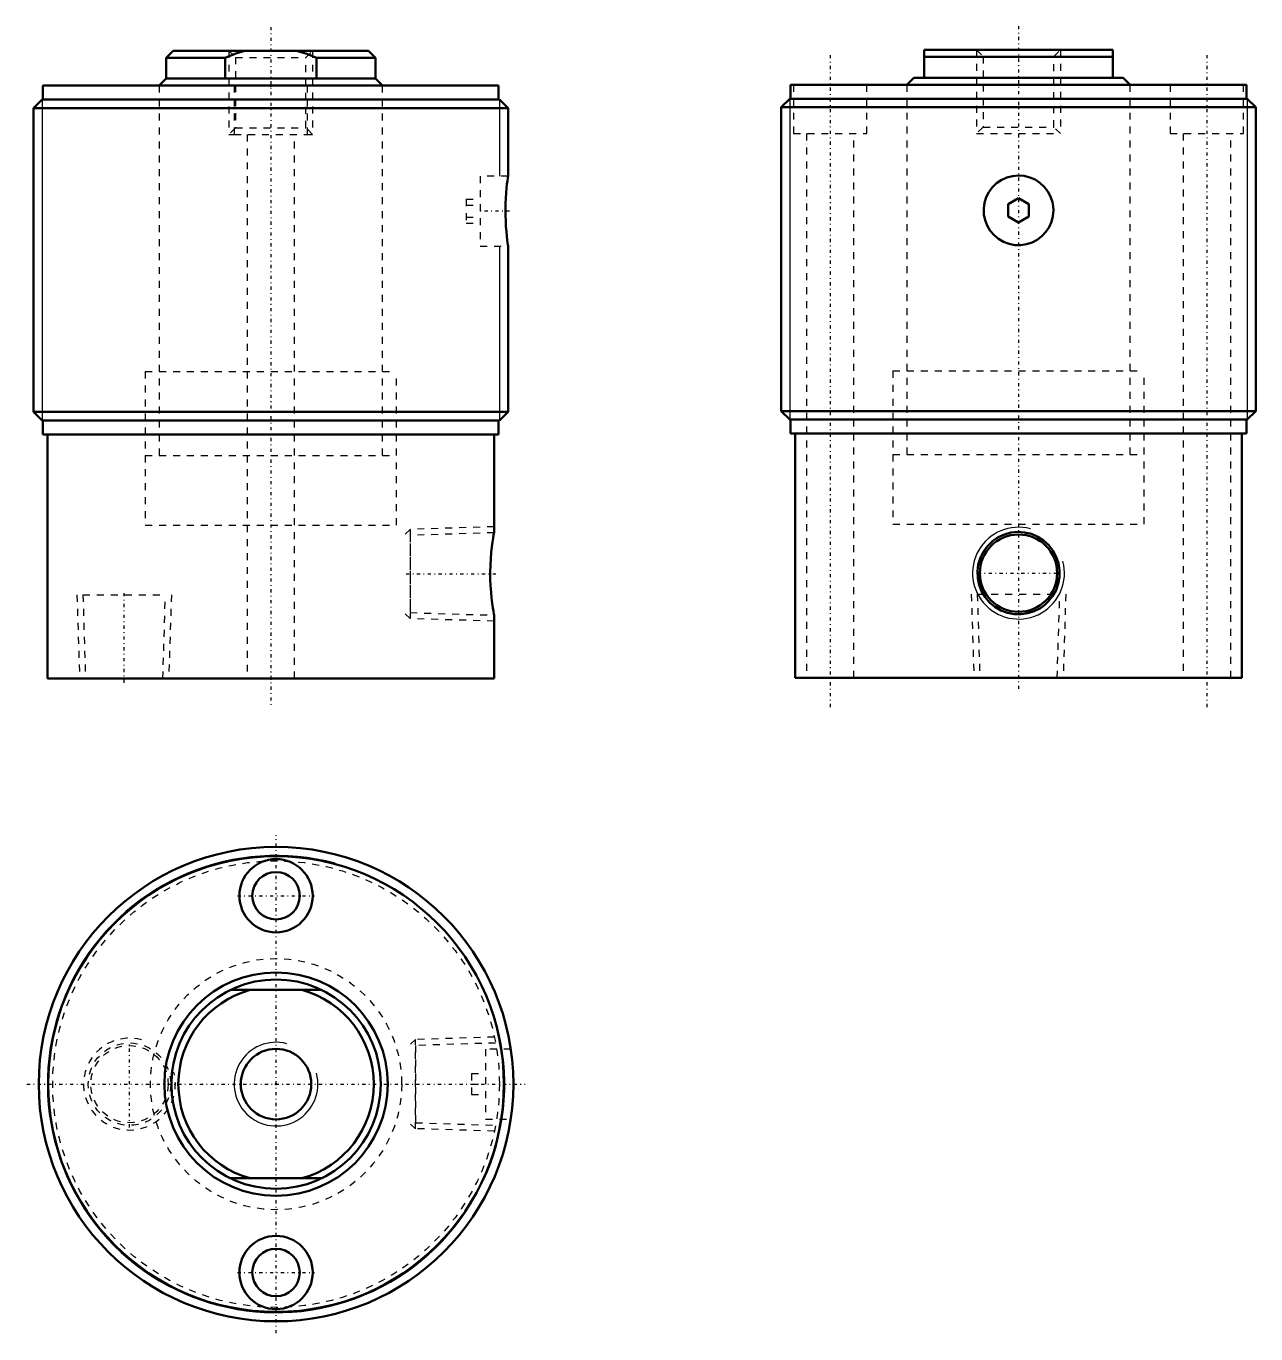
# Model space of a CAD drawing. Header units: millimetres. Extents: x -35 to 141, y -94 to 94.
import ezdxf

# ---------------------------------------------------------------- set-up
doc = ezdxf.new("R2010")
doc.units = ezdxf.units.MM
doc.linetypes.add('Center', pattern=[1.5, 0.45, -0.5, 0.05, -0.5])
doc.linetypes.add('Dashed', pattern=[2, 1, -1])
for name, color, linetype, lineweight in [('2d ConnectionPoints', 7, 'Continuous', 50), ('AM_0', 7, 'Continuous', 50), ('AM_5', 3, 'Continuous', 25), ('AM_7', 7, 'Center', 25), ('AM_9', 6, 'Dashed', 25)]:
    doc.layers.add(name, color=color, linetype=linetype, lineweight=lineweight)

# ---------------------------------------------------------------- blocks, each defined once
blk = doc.blocks.new('1___NPS32B_0_rod__12_0_in_JHSP3212B_0___0')
at = {"layer": 'AM_0'}
for p, q in [((-14, 90), (-15, 89)), ((-14, 90), (14, 90)), ((15, 89), (14, 90)), ((-15, 89), (-15, 86)), ((-15, 89), (-6.54, 89)), ((-6.54, 89), (-6.54, 86)), ((6.54, 89), (6.54, 86)), ((6.54, 89), (15, 89)), ((15, 86), (15, 89)), ((-15, 86), (-16, 85)), ((-15, 86), (15, 86)), ((16, 85), (15, 86))]:
    blk.add_line(p, q, dxfattribs=at)
for points in [[(-3.71, 90), (-5.01, 89.6), (-6.54, 89)], [(6.54, 89), (5.15, 89.55), (3.71, 90)]]:
    blk.add_lwpolyline(points, dxfattribs=at)
at = {"layer": 'AM_5', "linetype": 'Dashed'}
for p, q in [((-6, 90), (-6, 78)), ((6, 90), (6, 78))]:
    blk.add_line(p, q, dxfattribs=at)
at = {"layer": 'AM_9'}
for p, q in [((-6, 90), (-5.05, 89.05)), ((5.05, 89.05), (6, 90)), ((-5.05, 89.05), (-5.05, 78.95)), ((-5.05, 89.05), (5.05, 89.05)), ((5.05, 78.95), (5.05, 89.05)), ((-16, 85), (-16, 32)), ((16, 32), (16, 85)), ((-5.05, 78.95), (-6, 78)), ((-5.05, 78.95), (5.05, 78.95)), ((6, 78), (5.05, 78.95)), ((-6, 78), (-5.25, 78)), ((5.25, 78), (6, 78)), ((-18, 32), (18, 32)), ((-18, 32), (-18, 22)), ((18, 22), (18, 32)), ((-18, 22), (18, 22))]:
    blk.add_line(p, q, dxfattribs=at)
blk = doc.blocks.new('2___NPS32B_0_body__12_0_in_JHSP3212B_0___0')
at = {"layer": 'AM_0'}
for p, q in [((-32.65, 85), (32.65, 85)), ((-32.65, 85), (-32.65, 83)), ((32.65, 83), (32.65, 85)), ((-32.77, 83), (-34, 81.77)), ((-32.77, 83), (32.77, 83)), ((34, 81.77), (32.77, 83)), ((-34, 81.77), (-34, 38.23)), ((-34, 81.77), (34, 81.77)), ((34, 72), (34, 81.77)), ((34, 38.23), (34, 62.02)), ((-34, 38.23), (34, 38.23)), ((-34, 38.23), (-32.77, 37)), ((32.77, 37), (34, 38.23)), ((-32.77, 37), (32.77, 37)), ((-32.65, 37), (-32.65, 35)), ((32.65, 35), (32.65, 37)), ((-32.65, 35), (32.65, 35)), ((-32, 35), (-32, 0)), ((32, 20.9), (32, 35)), ((32, 0), (32, 9.11)), ((-32, 0), (32, 0))]:
    blk.add_line(p, q, dxfattribs=at)
for points in [[(34, 62), (34, 62.03), (33.97, 62.19), (33.93, 62.49), (33.88, 62.9), (33.82, 63.44), (33.76, 64.07), (33.7, 64.81), (33.66, 65.58), (33.64, 66.42), (33.63, 67.25), (33.65, 68.09), (33.68, 68.87), (33.73, 69.63), (33.79, 70.29), (33.85, 70.88), (33.91, 71.35), (33.96, 71.71), (33.99, 71.92), (34, 72), (34, 72)], [(32, 20.91), (32, 20.91), (31.98, 20.81), (31.94, 20.55), (31.87, 20.14), (31.78, 19.58), (31.69, 18.91), (31.6, 18.1), (31.53, 17.22), (31.48, 16.25), (31.45, 15.28), (31.46, 14.27), (31.5, 13.32), (31.56, 12.4), (31.64, 11.56), (31.73, 10.8), (31.82, 10.17), (31.9, 9.66), (31.96, 9.31), (31.99, 9.12), (32, 9.09)]]:
    blk.add_lwpolyline(points, dxfattribs=at)
at = {"layer": 'AM_5'}
for p, q in [((-32.77, 83), (-32.77, 37)), ((32.77, 83), (32.77, 72)), ((32.77, 62), (32.77, 37))]:
    blk.add_line(p, q, dxfattribs=at)
at = {"layer": 'AM_5', "linetype": 'Dashed'}
for p, q in [((20, 21.39), (19, 20.5)), ((32, 21.77), (20, 21.39)), ((20, 21.39), (20, 8.61)), ((-27.77, 12), (-27.39, 0)), ((-14.23, 12), (-14.61, 0)), ((20, 8.61), (19, 9.5)), ((32, 8.23), (20, 8.61)), ((-27.39, 0), (-14.61, 0))]:
    blk.add_line(p, q, dxfattribs=at)
at = {"layer": 'AM_7'}
for p, q in [((0, 93.4), (0, -4.25)), ((34.2, 67), (29.8, 67)), ((19.4, 15), (32.6, 15)), ((-21, -0.6), (-21, 12.6))]:
    blk.add_line(p, q, dxfattribs=at)
at = {"layer": 'AM_9'}
for p, q in [((-16, 85), (-16, 44)), ((-5.25, 85), (-5.25, 78)), ((5.25, 78), (5.25, 85)), ((16, 44), (16, 85)), ((-5.25, 78), (5.25, 78)), ((-3.4, 78), (-3.4, 0)), ((3.4, 0), (3.4, 78)), ((34, 72), (30, 72)), ((30, 72), (30, 62)), ((28, 68.73), (30, 68.73)), ((28, 68.73), (28, 65.27)), ((28, 67.87), (30, 67.87)), ((28, 66.13), (30, 66.13)), ((28, 65.27), (30, 65.27)), ((30, 62), (34, 62)), ((-18, 44), (18, 44)), ((-18, 44), (-18, 22)), ((18, 22), (18, 44)), ((-18, 22), (18, 22)), ((32, 20.91), (20, 20.54)), ((20, 20.54), (20, 9.46)), ((-26.91, 12), (-15.09, 12)), ((-26.91, 12), (-26.54, 0)), ((-15.46, 0), (-15.09, 12)), ((20, 9.46), (32, 9.09))]:
    blk.add_line(p, q, dxfattribs=at)
blk = doc.blocks.new('1___NPS32B_0_rod__12_0_in_JHSP3212B_0___4')
at = {"layer": 'AM_0'}
for p, q in [((-6.54, 13.5), (6.54, 13.5)), ((6.54, -13.5), (-6.54, -13.5))]:
    blk.add_line(p, q, dxfattribs=at)
for radius in [16, 15, 5.05]:
    blk.add_circle((0, 0), radius, dxfattribs=at)
for start, end in [(105.3589, 254.6411), (285.3589, 74.6411)]:
    blk.add_arc((0, 0), 14, start, end, dxfattribs=at)
at = {"layer": 'AM_5'}
blk.add_arc((0, 0), 6, 75, 15, dxfattribs=at)
blk = doc.blocks.new('2___NPS32B_0_body__12_0_in_JHSP3212B_0___4')
at = {"layer": 'AM_0'}
for centre, radius in [((0, 0), 34), ((0, 0), 32.65), ((0, 27), 5.25), ((0, 27), 3.4), ((0, 0), 16), ((0, -27), 5.25), ((0, -27), 3.4)]:
    blk.add_circle(centre, radius, dxfattribs=at)
at = {"layer": 'AM_5', "linetype": 'Dashed'}
for p, q in [((20, 6.39), (19, 5.5)), ((31.28, 6.74), (20, 6.39)), ((20, -6.39), (20, 6.39)), ((20, -6.39), (19, -5.5)), ((31.28, -6.74), (20, -6.39))]:
    blk.add_line(p, q, dxfattribs=at)
at = {"layer": 'AM_5'}
blk.add_arc((0, 0), 32.77, 75, 15, dxfattribs=at)
at = {"layer": 'AM_5', "linetype": 'Dashed'}
blk.add_arc((-21, 0), 6.58, 75, 15, dxfattribs=at)
at = {"layer": 'AM_7'}
for p, q in [((0, -35.7), (0, 35.7)), ((-5.51, 27), (5.51, 27)), ((-21, -6.21), (-21, 6.21)), ((-35.7, 0), (35.7, 0)), ((-5.51, -27), (5.51, -27))]:
    blk.add_line(p, q, dxfattribs=at)
at = {"layer": 'AM_9'}
for p, q in [((31.46, 5.89), (20, 5.54)), ((20, 5.54), (20, -5.54)), ((30, 5), (30, -5)), ((33.63, 5), (30, 5)), ((28, 1.5), (30, 1.5)), ((28, 1.5), (28, -1.5)), ((28, 0), (30, 0)), ((28, -1.5), (30, -1.5)), ((20, -5.54), (31.46, -5.89)), ((30, -5), (33.63, -5))]:
    blk.add_line(p, q, dxfattribs=at)
for centre, radius in [((0, 0), 32), ((0, 0), 18), ((-21, 0), 5.91), ((-21, 0), 5.54)]:
    blk.add_circle(centre, radius, dxfattribs=at)
blk = doc.blocks.new('1___NPS32B_0_rod__12_0_in_JHSP3212B_0___2')
at = {"layer": 'AM_0'}
for p, q in [((-13.5, 90), (-13.5, 86)), ((-13.5, 90), (13.5, 90)), ((13.5, 90), (13.5, 86)), ((-13.5, 89), (13.5, 89)), ((-15, 86), (-16, 85)), ((-15, 86), (15, 86)), ((16, 85), (15, 86))]:
    blk.add_line(p, q, dxfattribs=at)
at = {"layer": 'AM_5', "linetype": 'Dashed'}
for p, q in [((-6, 90), (-6, 78)), ((6, 90), (6, 78))]:
    blk.add_line(p, q, dxfattribs=at)
at = {"layer": 'AM_7'}
blk.add_line((0, 93.4), (0, -1.85), dxfattribs=at)
at = {"layer": 'AM_9'}
for p, q in [((-6, 90), (-5.053, 89.053)), ((5.053, 89.053), (6, 90)), ((-5.053, 89.053), (-5.053, 78.947)), ((-5.053, 89.053), (5.053, 89.053)), ((5.053, 78.947), (5.053, 89.053)), ((-16, 85), (-16, 32)), ((16, 32), (16, 85)), ((-5.053, 78.947), (-6, 78)), ((-5.053, 78.947), (5.053, 78.947)), ((6, 78), (5.053, 78.947)), ((-6, 78), (6, 78)), ((-18, 32), (18, 32)), ((-18, 32), (-18, 22)), ((18, 22), (18, 32)), ((-18, 22), (18, 22))]:
    blk.add_line(p, q, dxfattribs=at)
blk = doc.blocks.new('2___NPS32B_0_body__12_0_in_JHSP3212B_0___2')
at = {"layer": 'AM_0'}
for p, q in [((-32.65, 85), (32.65, 85)), ((-32.65, 85), (-32.65, 83)), ((32.65, 83), (32.65, 85)), ((-32.77, 83), (-34, 81.77)), ((-32.77, 83), (32.77, 83)), ((34, 81.77), (32.77, 83)), ((-34, 81.77), (-34, 38.23)), ((-34, 81.77), (34, 81.77)), ((34, 38.23), (34, 81.77)), ((0, 68.73), (-1.5, 67.87)), ((-1.5, 67.87), (-1.5, 66.13)), ((1.5, 67.87), (0, 68.73)), ((1.5, 66.13), (1.5, 67.87)), ((-1.5, 66.13), (0, 65.27)), ((0, 65.27), (1.5, 66.13)), ((-34, 38.23), (-32.77, 37)), ((-34, 38.23), (34, 38.23)), ((32.77, 37), (34, 38.23)), ((-32.77, 37), (32.77, 37)), ((-32.65, 37), (-32.65, 35)), ((32.65, 35), (32.65, 37)), ((-32.65, 35), (32.65, 35)), ((-32, 35), (-32, 0)), ((32, 0), (32, 35)), ((-32, 0), (32, 0))]:
    blk.add_line(p, q, dxfattribs=at)
for points in [[(5, 67), (4.93, 66.18), (4.72, 65.36), (4.39, 64.6), (3.92, 63.9), (3.35, 63.29), (2.67, 62.78), (1.94, 62.39), (1.12, 62.13), (0.3, 62.01), (-0.55, 62.03), (-1.36, 62.19), (-2.15, 62.49), (-2.86, 62.9), (-3.51, 63.44), (-4.05, 64.07), (-4.49, 64.81), (-4.79, 65.58), (-4.97, 66.42), (-4.99, 67.25), (-4.88, 68.09), (-4.64, 68.87), (-4.25, 69.63), (-3.76, 70.29), (-3.15, 70.88), (-2.47, 71.35), (-1.69, 71.71), (-0.88, 71.92), (-0.03, 72), (0.79, 71.94), (1.61, 71.73), (2.37, 71.4), (3.07, 70.94), (3.68, 70.38), (4.2, 69.71), (4.59, 68.97), (4.86, 68.16), (4.97, 67.59), (5, 67)], [(4.26, 10.92), (4.87, 11.68), (5.37, 12.56), (5.7, 13.48), (5.87, 14.48), (5.88, 15.45), (5.71, 16.44), (5.4, 17.36), (4.93, 18.23), (4.33, 19), (3.6, 19.68), (2.77, 20.22), (1.84, 20.62), (0.88, 20.84), (-0.12, 20.91), (-1.08, 20.81), (-2.03, 20.55), (-2.9, 20.14), (-3.72, 19.58), (-4.42, 18.91), (-5.02, 18.1), (-5.46, 17.22), (-5.76, 16.25), (-5.89, 15.28), (-5.85, 14.27), (-5.65, 13.32), (-5.29, 12.4), (-4.79, 11.56), (-4.15, 10.8), (-3.4, 10.17), (-2.52, 9.66), (-1.6, 9.31), (-0.61, 9.12), (0.36, 9.1), (1.34, 9.25), (2.26, 9.54), (3.13, 9.99), (3.72, 10.42), (4.26, 10.92)]]:
    blk.add_lwpolyline(points, dxfattribs=at)
blk.add_circle((0, 15), 5.54, dxfattribs=at)
at = {"layer": 'AM_5'}
for p, q in [((-32.77, 83), (-32.77, 37)), ((32.77, 83), (32.77, 37))]:
    blk.add_line(p, q, dxfattribs=at)
at = {"layer": 'AM_5', "linetype": 'Dashed'}
for p, q in [((-6.77, 12), (-6.39, 0)), ((6.77, 12), (6.39, 0)), ((6.39, 0), (-6.39, 0))]:
    blk.add_line(p, q, dxfattribs=at)
at = {"layer": 'AM_5'}
blk.add_arc((0, 15), 6.58, 75, 15, dxfattribs=at)
at = {"layer": 'AM_7'}
for p, q in [((-27, 89.25), (-27, -4.25)), ((27, 89.25), (27, -4.25)), ((-5.81, 15), (5.81, 15))]:
    blk.add_line(p, q, dxfattribs=at)
at = {"layer": 'AM_9'}
for p, q in [((-32.25, 85), (-32.25, 78)), ((-21.75, 78), (-21.75, 85)), ((-16, 85), (-16, 44)), ((16, 44), (16, 85)), ((21.75, 85), (21.75, 78)), ((32.25, 78), (32.25, 85)), ((-32.25, 78), (-21.75, 78)), ((-30.4, 78), (-30.4, 0)), ((-23.6, 0), (-23.6, 78)), ((21.75, 78), (32.25, 78)), ((23.6, 78), (23.6, 0)), ((30.4, 0), (30.4, 78)), ((-18, 44), (18, 44)), ((-18, 44), (-18, 22)), ((18, 22), (18, 44)), ((-18, 22), (18, 22)), ((-5.91, 12), (-5.54, 0)), ((-5.91, 12), (5.91, 12)), ((5.54, 0), (5.91, 12))]:
    blk.add_line(p, q, dxfattribs=at)

msp = doc.modelspace()

# ---------------------------------------------------------------- linework, layer by layer
at = {"layer": '2d ConnectionPoints'}
for p in [(0, 85), (107.14, 85.12), (0, 0), (107.14, 0.12), (0.76, -58.12), (0.76, -58.12)]:
    msp.add_point(p, dxfattribs=at)

# ---------------------------------------------------------------- block references
for name, p in [('2___NPS32B_0_body__12_0_in_JHSP3212B_0___0', (0, 0)), ('1___NPS32B_0_rod__12_0_in_JHSP3212B_0___2', (107.14, 0.12)), ('1___NPS32B_0_rod__12_0_in_JHSP3212B_0___0', (0, 0)), ('2___NPS32B_0_body__12_0_in_JHSP3212B_0___2', (107.14, 0.12)), ('2___NPS32B_0_body__12_0_in_JHSP3212B_0___4', (0.76, -58.12)), ('1___NPS32B_0_rod__12_0_in_JHSP3212B_0___4', (0.76, -58.12))]:
    msp.add_blockref(name, p)

doc.saveas('drawing.dxf')
